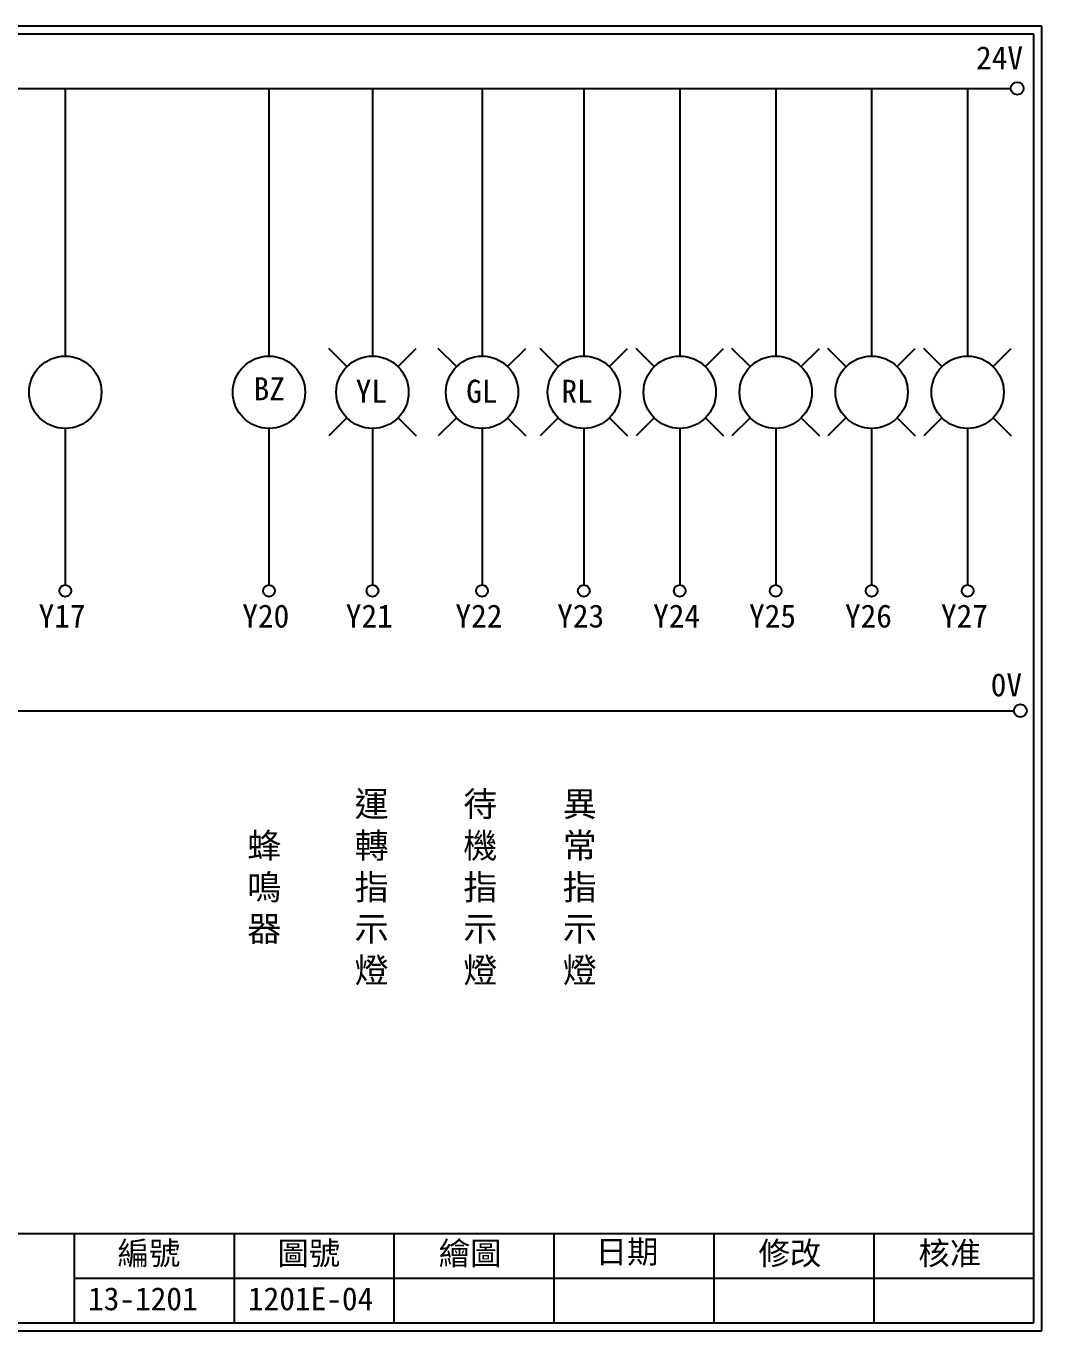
# Model space of a CAD drawing. Extents: x 889 to 1176, y 251 to 455.
# Drawn here: x 1017.2 to 1176.1, y 251.2 to 455.2 of the extents above; entities that cross this region are included whole.
import ezdxf

# ---------------------------------------------------------------- set-up
doc = ezdxf.new("R2010")
doc.units = 0
doc.layers.get('0').update_dxf_attribs({"linetype": 'CONTINUOUS'})
doc.layers.add('圖框層', color=7, linetype='CONTINUOUS')
doc.layers.add('標尺寸層', color=3, linetype='CONTINUOUS')
doc.styles.add('CNS', font='romanc.shx', dxfattribs={"bigfont": 'chineset.shx'})
doc.styles.add('STSL', font='kaiu.ttf')

msp = doc.modelspace()

# ---------------------------------------------------------------- linework, layer by layer
for p, q in [((1067.39, 401.93), (1064.57, 404.76)), ((1075.4, 401.93), (1078.23, 404.76)), ((1084.53, 401.93), (1081.7, 404.76)), ((1092.54, 401.93), (1095.37, 404.76)), ((1100.44, 401.93), (1097.61, 404.76)), ((1108.45, 401.93), (1111.28, 404.76)), ((1115.44, 401.93), (1112.61, 404.76)), ((1123.45, 401.93), (1126.28, 404.76)), ((1130.44, 401.93), (1127.61, 404.76)), ((1138.45, 401.93), (1141.28, 404.76)), ((1145.44, 401.93), (1142.61, 404.76)), ((1153.45, 401.93), (1156.28, 404.76)), ((1160.44, 401.93), (1157.61, 404.76)), ((1168.45, 401.93), (1171.28, 404.76)), ((1067.39, 393.92), (1064.57, 391.09)), ((1075.4, 393.92), (1078.23, 391.09)), ((1084.53, 393.92), (1081.7, 391.09)), ((1092.54, 393.92), (1095.37, 391.09)), ((1100.44, 393.92), (1097.61, 391.09)), ((1108.45, 393.92), (1111.28, 391.09)), ((1115.44, 393.92), (1112.61, 391.09)), ((1123.45, 393.92), (1126.28, 391.09)), ((1130.44, 393.92), (1127.61, 391.09)), ((1138.45, 393.92), (1141.28, 391.09)), ((1145.44, 393.92), (1142.61, 391.09)), ((1153.45, 393.92), (1156.28, 391.09)), ((1160.44, 393.92), (1157.61, 391.09)), ((1168.45, 393.92), (1171.28, 391.09))]:
    msp.add_line(p, q)
for centre in [(1172.21, 445.42), (1172.69, 348.15)]:
    msp.add_circle(centre, 1)
at = {"layer": '圖框層', "color": 7}
for p, q in [((1176.07, 455.16), (889.07, 455.16)), ((1176.07, 251.2), (1176.07, 455.16)), ((1174.82, 453.91), (890.32, 453.91)), ((1174.82, 252.44), (1174.82, 453.91)), ((890.32, 266.44), (1174.82, 266.44)), ((1024.82, 252.44), (1024.82, 266.44)), ((1049.82, 252.44), (1049.82, 266.44)), ((1074.82, 252.44), (1074.82, 266.44)), ((1099.82, 252.44), (1099.82, 266.44)), ((1124.82, 252.44), (1124.82, 266.44)), ((1149.82, 252.44), (1149.82, 266.44)), ((1024.82, 259.44), (1174.82, 259.44)), ((889.07, 251.2), (1176.07, 251.2)), ((890.32, 252.44), (1174.82, 252.44))]:
    msp.add_line(p, q, dxfattribs=at)
at = {"layer": '標尺寸層', "color": 7}
for p, q in [((893.61, 445.42), (1171.21, 445.42)), ((1023.37, 445.42), (1023.37, 403.59)), ((1055.22, 445.42), (1055.22, 403.59)), ((1071.4, 445.42), (1071.4, 403.59)), ((1088.54, 445.42), (1088.54, 403.59)), ((1104.45, 445.42), (1104.45, 403.59)), ((1119.45, 445.42), (1119.45, 403.59)), ((1134.45, 445.42), (1134.45, 403.59)), ((1149.45, 445.42), (1149.45, 403.59)), ((1164.45, 445.42), (1164.45, 403.59)), ((1023.37, 392.26), (1023.37, 367.81)), ((1055.22, 392.26), (1055.22, 367.81)), ((1071.4, 392.26), (1071.4, 367.81)), ((1088.54, 392.26), (1088.54, 367.81)), ((1104.45, 392.26), (1104.45, 367.81)), ((1119.45, 392.26), (1119.45, 367.81)), ((1134.45, 392.26), (1134.45, 367.81)), ((1149.45, 392.26), (1149.45, 367.81)), ((1164.45, 392.26), (1164.45, 367.81)), ((893.82, 348.15), (1171.69, 348.15))]:
    msp.add_line(p, q, dxfattribs=at)
for centre, radius in [((1023.37, 397.92), 5.66), ((1055.22, 397.92), 5.66), ((1071.4, 397.92), 5.66), ((1088.54, 397.92), 5.66), ((1104.45, 397.92), 5.66), ((1119.45, 397.92), 5.66), ((1134.45, 397.92), 5.66), ((1149.45, 397.92), 5.66), ((1164.45, 397.92), 5.66), ((1023.37, 366.89), 0.92), ((1055.22, 366.89), 0.92), ((1071.4, 366.89), 0.92), ((1088.54, 366.89), 0.92), ((1104.45, 366.89), 0.92), ((1119.45, 366.89), 0.92), ((1134.45, 366.89), 0.92), ((1149.45, 366.89), 0.92), ((1164.45, 366.89), 0.92)]:
    msp.add_circle(centre, radius, dxfattribs=at)

# ---------------------------------------------------------------- texts
at = {"layer": '圖框層', "color": 4, "style": 'STSL'}
for s, p in [('24V', (1165.77, 448.41)), ('BZ', (1052.82, 396.67)), ('YL', (1068.78, 396.29)), ('GL', (1086.05, 396.29)), ('RL', (1100.94, 396.29)), ('Y17', (1019.2, 361.15)), ('Y20', (1051.05, 361.15)), ('Y21', (1067.23, 361.15)), ('Y22', (1084.37, 361.15)), ('Y23', (1100.28, 361.15)), ('Y24', (1115.28, 361.15)), ('Y25', (1130.28, 361.15)), ('Y26', (1145.28, 361.15)), ('Y27', (1160.28, 361.15)), ('0V', (1168.07, 350.4)), ('編號', (1031.54, 261.53)), ('圖號', (1056.54, 261.53)), ('繪圖', (1081.76, 261.53)), ('日期', (1106.29, 261.78)), ('修改', (1131.76, 261.53)), ('核准', (1156.76, 261.53)), ('13-1201', (1026.93, 254.42)), ('1201E-04', (1051.93, 254.42))]:
    msp.add_text(s, height=3.6, dxfattribs=at).set_placement(p)
at = {"layer": '標尺寸層', "color": 7, "char_height": 3.9, "width": 2.8481, "attachment_point": 5, "style": 'CNS'}
for s, insert in [('{\\fDFKai-SB|b0|i0|c136|p65;運轉指示燈}', (1071.27, 320.36)), ('{\\fDFKai-SB|b0|i0|c136|p65;待機指示燈}', (1088.27, 320.36)), ('{\\fDFKai-SB|b0|i0|c136|p65;異常指示燈}', (1103.82, 320.36)), ('{\\fDFKai-SB|b0|i0|c136|p65;蜂鳴器}', (1054.49, 320.36))]:
    msp.add_mtext(s, dxfattribs=dict(at, insert=insert))

doc.saveas('drawing.dxf')
